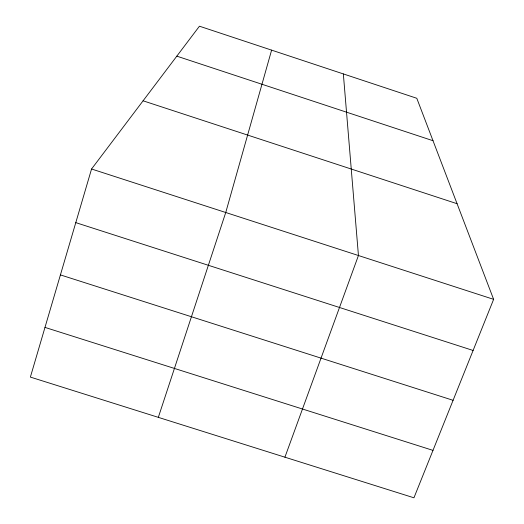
<?xml version="1.0" encoding="UTF-8"?>
<svg xmlns="http://www.w3.org/2000/svg" width="524" height="524" viewBox="0 0 524 524"><rect width="100%" height="100%" fill="white"/><g stroke="black" fill="none" stroke-linecap="round" stroke-linejoin="round"><path stroke-width="0.79" d="M271.609 50.134L225.746 212.502L158.327 417.353M91.556 169.003L30.379 377.09L413.947 497.8L493.621 299.348L416.796 98.283L199.448 26.2L91.556 169.003L493.621 299.348M284.918 457.19L358.442 255.522L343.344 73.923M44.985 327.402L432.988 450.378M60.424 274.904L453.09 400.303M75.784 222.635L473.1 350.464M143.078 100.805L457.085 203.718M176.817 56.153L433.007 140.714"/></g></svg>
